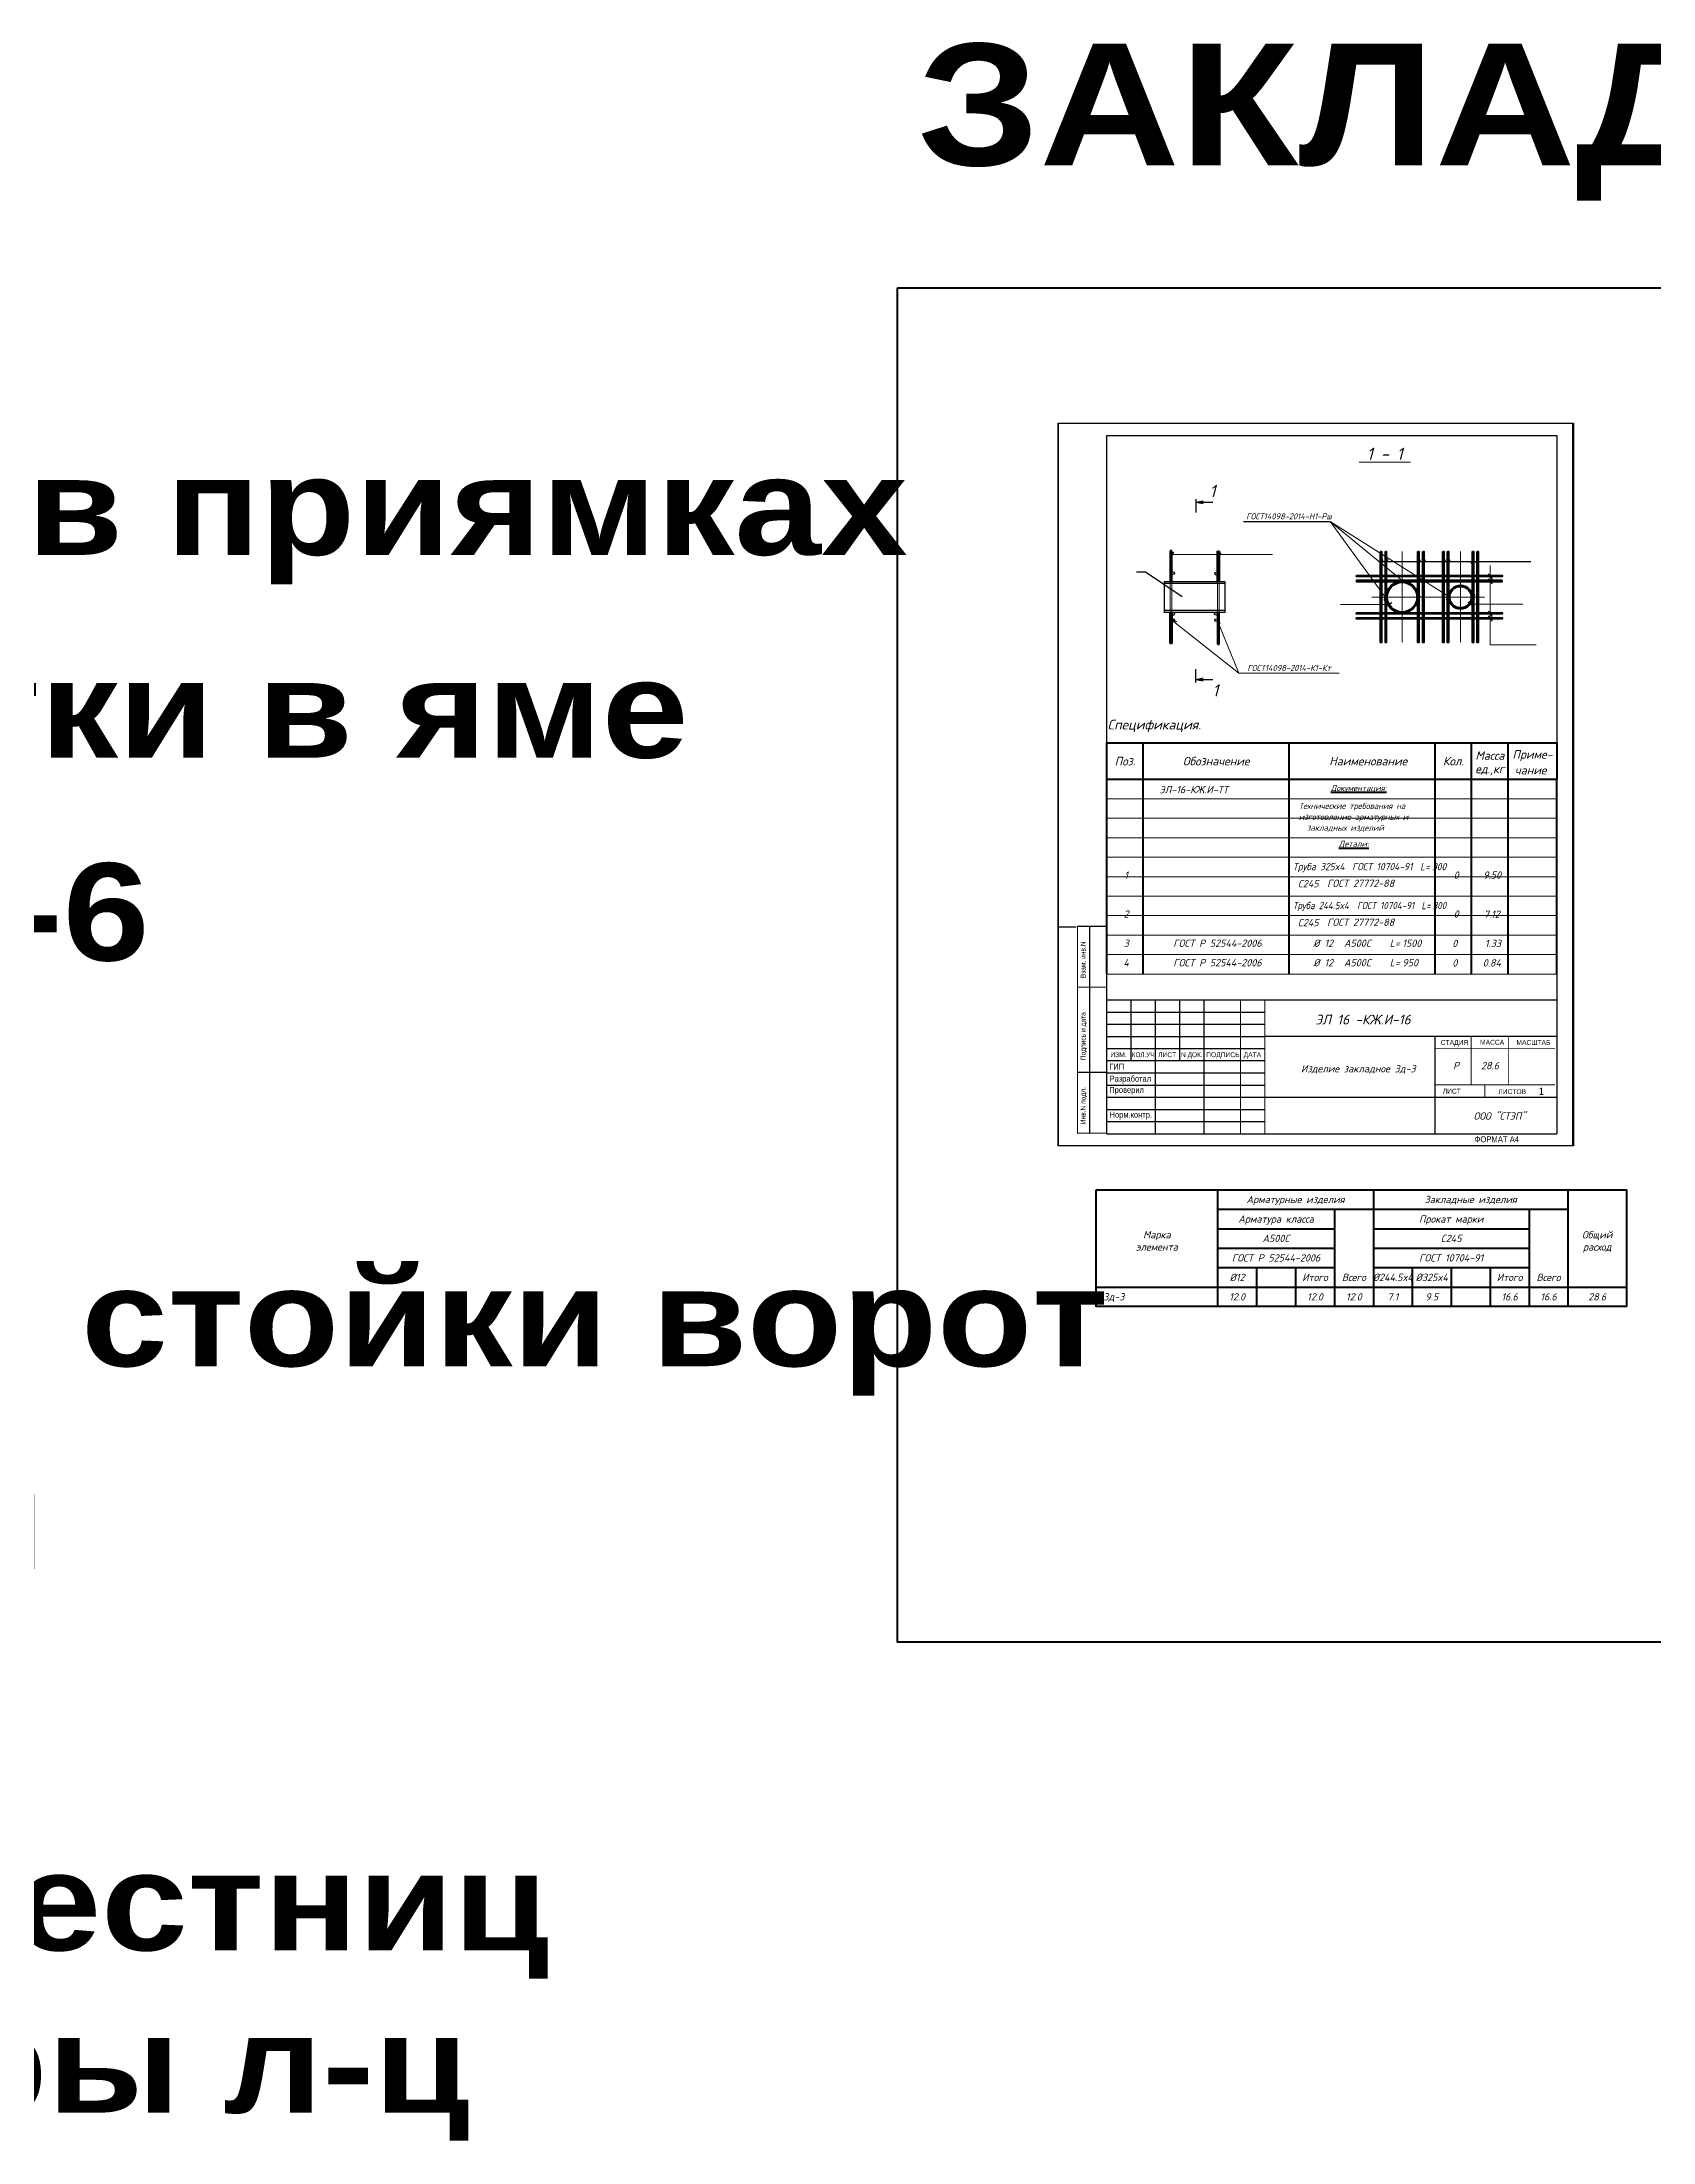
# Model space of a CAD drawing. Header units: millimetres. Extents: x -41985 to 836963, y -232665 to -4590.
# Drawn here: x 727459 to 793679, y -181444 to -95148 of the extents above; entities that cross this region are included whole.
import ezdxf
from ezdxf.enums import TextEntityAlignment as Align

# ---------------------------------------------------------------- set-up
doc = ezdxf.new("R2010")
doc.units = ezdxf.units.MM
doc.linetypes.add('CENTERX2', pattern=[4, 2.5, -0.5, 0.5, -0.5])
doc.linetypes.add('невидимая2', pattern=[4.7625, 3.175, -1.5875])
doc.layers.get('Defpoints').update_dxf_attribs({"color": 1, "lineweight": 0})
for name, color, linetype, lineweight in [('B-FEQM-E-TEXT', 7, 'Continuous', 25), ('k_ Арматура', 3, 'Continuous', 50), ('k_ Выноски', 7, 'Continuous', 13), ('k_ Металл', 1, 'Continuous', 40), ('k_ Осевая', 8, 'CENTERX2', 9), ('k_ Рамка', 252, 'Continuous', 40), ('k_ Штриховка', 8, 'Continuous', 5)]:
    doc.layers.add(name, color=color, linetype=linetype, lineweight=lineweight)
doc.layers.add('FORMAT', color=7, linetype='Continuous')
doc.styles.add('Arial', font='arial.ttf', dxfattribs={"height": 250})
doc.styles.add('STEP PR', font='isocpeui.ttf')

# ---------------------------------------------------------------- blocks, each defined once
blk = doc.blocks.new('*U1872')
for p, q in [((-18500, -1500), (0, -1500)), ((-18500, -3000), (-18500, -1500)), ((-17000, -3000), (-17000, -1500)), ((-11000, -3000), (-11000, -1500)), ((-5000, -3000), (-5000, -1500)), ((-3500, -3000), (-3500, -1500)), ((-2000, -3000), (-2000, -1500)), ((0, -1500), (0, -3000)), ((0, -3000), (-18500, -3000)), ((-18500, -11000), (-18500, -3000)), ((-17000, -11000), (-17000, -3000)), ((-11000, -11000), (-11000, -3000)), ((-5000, -11000), (-5000, -3000)), ((-3500, -11000), (-3500, -3000)), ((-2000, -11000), (-2000, -3000)), ((0, -11000), (0, -3000))]:
    blk.add_line(p, q)
at = {"color": 8, "lineweight": 20}
for p, q in [((0, -3800), (-18500, -3800)), ((0, -4600), (-18500, -4600)), ((0, -5400), (-18500, -5400)), ((0, -6200), (-18500, -6200)), ((0, -7000), (-18500, -7000)), ((0, -7800), (-18500, -7800)), ((0, -8600), (-18500, -8600)), ((0, -9400), (-18500, -9400)), ((0, -10200), (-18500, -10200)), ((0, -11000), (-18500, -11000))]:
    blk.add_line(p, q, dxfattribs=at)
at = {"style": 'STEP PR'}
for s, p in [('Поз.', (-17750, -2250)), ('Обозначение', (-14000, -2250)), ('Наименование', (-7750, -2250)), ('Кол.', (-4250, -2250)), ('ед.,кг', (-2750, -2613)), ('Масса', (-2750, -2021)), ('Приме-', (-1000, -2021)), ('чание', (-1073, -2622))]:
    blk.add_text(s, height=350, dxfattribs=at).set_placement(p, align=Align.MIDDLE)
at = {"style": 'STEP PR', "flags": 8}
blk.add_attdef('СПЕЦИФИКАЦИЯ', (-18463, -950), '', height=400, dxfattribs=at)
blk = doc.blocks.new('REINFORCED_CONCRETE')
blk = doc.blocks.new('RC_VED_CONST_STRING')

msp = doc.modelspace()

# ---------------------------------------------------------------- hatches: boundary and pattern name
at = {"ltscale": 100}
h = msp.add_hatch(dxfattribs=at)
h.set_pattern_fill('ANGLE', color=256, scale=100)
h.set_pattern_definition([(0, (637982.85, -152795.3), (0, 698.5), [508, -190.5]), (90, (637982.85, -152795.3), (-698.5, 4e-14), [508, -190.5])])
h.paths.add_polyline_path([(773895.11984, -116975.5503, 1), (774013.5336, -116975.5503, 1)])
h = msp.add_hatch(dxfattribs=at)
h.set_pattern_fill('ANGLE', color=256, scale=100)
h.set_pattern_definition([(0, (636224.2, -154728.3), (0, 698.5), [508, -190.5]), (90, (636224.2, -154728.3), (-698.5, 4e-14), [508, -190.5])])
h.paths.add_polyline_path([(774019.68481, -117240.74884, 0.861134804), (773903.87883, -117258.12689, 0.3467975663), (773949.26985, -117315.69925), (773976.90157, -117315.69925, 0.265319072), (774019.68481, -117275.50494)])
h = msp.add_hatch(dxfattribs=at)
h.set_pattern_fill('ANGLE', color=256, scale=100)
h.set_pattern_definition([(0, (637984.3, -154464.4), (0, 698.5), [508, -190.5]), (90, (637984.3, -154464.4), (-698.5, 4e-14), [508, -190.5])])
h.paths.add_polyline_path([(775779.79507, -116976.85693, 0.861134804), (775663.9891, -116994.23498, 0.3467975663), (775709.38012, -117051.80734), (775737.01183, -117051.80734, 0.265319072), (775779.79507, -117011.61304)])
h = msp.add_hatch(dxfattribs=at)
h.set_pattern_fill('ANGLE', color=256, scale=100)
h.set_pattern_definition([(0, (637984.3, -154726), (0, 698.5), [508, -190.5]), (90, (637984.3, -154726), (-698.5, 4e-14), [508, -190.5])])
h.paths.add_polyline_path([(775779.79507, -117238.427, 0.861134804), (775663.9891, -117255.80505, 0.3467975663), (775709.38012, -117313.3774), (775737.01183, -117313.3774, 0.265319072), (775779.79507, -117273.1831)])
h = msp.add_hatch(color=250, dxfattribs=at)
h.dxf.hatch_style = 1
h.set_gradient(color1=(51, 51, 51), color2=(255, 255, 0), tint=1)
h.paths.add_polyline_path([(774016.28981, -118908.55684, 1), (773897.87606, -118908.55684, 1)])
h = msp.add_hatch(dxfattribs=at)
h.set_pattern_fill('ANGLE', color=256, scale=100)
h.set_pattern_definition([(0, (637985.6, -154728.3), (0, 698.5), [508, -190.5]), (90, (637985.6, -154728.3), (-698.5, 4e-14), [508, -190.5])])
h.paths.add_polyline_path([(773897.87606, -118908.55684, 1), (774016.28981, -118908.55684, 1)])
h = msp.add_hatch(dxfattribs=at)
h.set_pattern_fill('ANGLE', color=256, scale=100)
h.set_pattern_definition([(0, (637985.76, -154469.1), (0, 698.5), [508, -190.5]), (90, (637985.76, -154469.1), (-698.5, 4e-14), [508, -190.5])])
h.paths.add_polyline_path([(773898.03339, -118649.38273, 1), (774016.44715, -118649.38273, 1)])
h = msp.add_hatch(dxfattribs=at)
h.set_pattern_fill('ANGLE', color=256, scale=100)
h.set_pattern_definition([(0, (637979.24, -156115.8), (0, 698.5), [508, -190.5]), (90, (637979.24, -156115.8), (-698.5, 4e-14), [508, -190.5])])
h.paths.add_polyline_path([(775774.73511, -118628.24127, 0.861134804), (775658.92914, -118645.61933, 0.3467975663), (775704.32016, -118703.19168), (775731.95187, -118703.19168, 0.265319072), (775774.73511, -118662.99738)])
h = msp.add_hatch(dxfattribs=at)
h.set_pattern_fill('ANGLE', color=256, scale=100)
h.set_pattern_definition([(0, (637984.3, -156379.55), (0, 698.5), [508, -190.5]), (90, (637984.3, -156379.55), (-698.5, 4e-14), [508, -190.5])])
h.paths.add_polyline_path([(775779.79507, -118891.99605, 0.861134804), (775663.9891, -118909.3741, 0.3467975663), (775709.38012, -118966.94646), (775737.01183, -118966.94646, 0.265319072), (775779.79507, -118926.75216)])
at = {"layer": 'k_ Штриховка'}
h = msp.add_hatch(color=254, dxfattribs=at)
h.dxf.hatch_style = 1
h.paths.add_polyline_path([(783367.63331, -117310.9464), (783367.63331, -117350.41956, -0.4142135624), (783978.16015, -117960.9464), (784017.63331, -117960.9464, 0.4142135624)])
h.paths.add_polyline_path([(783367.63331, -117310.9464, 0.4142135624), (782717.63331, -117960.9464), (782757.10647, -117960.9464, -0.4142135624), (783367.63331, -117350.41956)])
h.paths.add_polyline_path([(782757.10647, -117960.9464), (782717.63331, -117960.9464, 0.4142135624), (783367.63331, -118610.9464), (783367.63331, -118571.47324, -0.4142135624)])
h.paths.add_polyline_path([(784017.63331, -117960.9464), (783978.16015, -117960.9464, -0.4142135624), (783367.63331, -118571.47324), (783367.63331, -118610.9464, 0.4142135624)])
h = msp.add_hatch(color=254, dxfattribs=at)
h.dxf.hatch_style = 1
h.paths.add_polyline_path([(785767.63331, -117471.9464), (785767.63331, -117517.36595, -0.4142135624), (786211.21376, -117960.9464), (786256.63331, -117960.9464, 0.4142135624)])
h.paths.add_polyline_path([(785767.63331, -117517.36595), (785767.63331, -117471.9464, 0.4142135624), (785278.63331, -117960.9464), (785324.05287, -117960.9464, -0.4142135624)])
h.paths.add_polyline_path([(785324.05287, -117960.9464), (785278.63331, -117960.9464, 0.4142135624), (785767.63331, -118449.9464), (785767.63331, -118404.52684, -0.4142135624)])
h.paths.add_polyline_path([(786256.63331, -117960.9464), (786211.21376, -117960.9464, -0.4142135624), (785767.63331, -118404.52684), (785767.63331, -118449.9464, 0.4142135624)])

# ---------------------------------------------------------------- linework, layer by layer
for p, q in [((769223.64626, -110812.54005), (769223.64626, -140512.54005)), ((769223.64626, -110812.54005), (790410.49623, -110812.54005)), ((769223.64626, -140512.54005), (769223.64626, -110812.54005)), ((771223.64626, -111312.54005), (789723.64626, -111312.54005)), ((771223.64626, -140012.54005), (771223.64626, -111312.54005)), ((771223.64626, -140006.66802), (771223.64626, -111312.54005)), ((789723.64626, -111312.54005), (789723.64626, -140012.54005)), ((790384.06189, -110812.54005), (790384.06189, -140512.54005)), ((790384.06189, -140512.54005), (790384.06189, -110812.54005)), ((790410.49623, -110812.54005), (790410.49623, -140512.54005)), ((790410.49623, -140512.54005), (769223.64626, -140512.54005)), ((771221.35701, -140012.54005), (789721.35701, -140012.54005)), ((771221.35701, -140012.54005), (789721.35701, -140012.54005)), ((771221.35701, -140012.54005), (786932.64827, -140012.54005)), ((771221.35701, -140012.54005), (784293.51401, -140012.54005)), ((771221.35701, -140012.54005), (789721.35701, -140012.54005))]:
    msp.add_line(p, q)
at = {"ltscale": 100}
for p, q in [((782526.25888, -116495.12754), (788654.24441, -116495.12754)), ((782617.45986, -118081.12375), (782713.46324, -117999.56542)), ((782630.33985, -117995.5519), (782700.58325, -118085.13727)), ((782637.8729, -117925.2008), (782733.87628, -117843.64247)), ((782650.75289, -117839.62895), (782720.99629, -117929.21432)), ((783997.15471, -118122.81922), (784093.15809, -118041.26089)), ((784010.0347, -118037.24737), (784080.2781, -118126.83274)), ((784017.27734, -117982.45546), (784113.28072, -117900.89713)), ((784030.15733, -117896.88361), (784100.40073, -117986.46898)), ((785182.86341, -118056.35199), (785278.86679, -117974.79366)), ((785189.5308, -117854.8174), (785285.53418, -117773.25907)), ((785195.7434, -117970.78014), (785265.9868, -118060.36551)), ((785202.41079, -117769.24555), (785272.65419, -117858.83092)), ((786249.19398, -118056.35199), (786345.19736, -117974.79366)), ((786254.44781, -117914.76584), (786350.45119, -117833.20751)), ((786262.07397, -117970.78014), (786332.31737, -118060.36551)), ((786267.3278, -117829.19399), (786337.5712, -117918.77936)), ((773897.87606, -118908.55684), (774098.51451, -118960.31345)), ((775781.09896, -118941.07968), (775891.68916, -119038.40851))]:
    msp.add_line(p, q, dxfattribs=at)
at = {"color": 0}
for p, q in [((769223.64626, -131512.54005), (769223.64626, -126178.72024)), ((790384.06189, -131512.54005), (790384.06189, -126178.72024))]:
    msp.add_line(p, q, dxfattribs=at)
at = {"color": 254, "linetype": 'невидимая2', "lineweight": 5, "ltscale": 0.2}
for points in [[(773830.23685, -117315.69925), (773830.23685, -118590.35947)], [(773897.87606, -117315.69925), (773897.87606, -118590.35947)], [(775781.09896, -117315.69925), (775781.09896, -118590.35947)], [(775848.73817, -117315.69925), (775848.73817, -118590.35947)]]:
    msp.add_lwpolyline(points, dxfattribs=at)
at = {"ltscale": 100}
for centre in [(773950.99457, -116975.14922), (775721.89208, -116993.41773), (773953.90812, -118648.98165), (773957.08293, -118908.55684), (775716.83212, -118644.80207), (775721.89208, -118908.55684)]:
    msp.add_circle(centre, 59.20688, dxfattribs=at)
at = {"layer": 'Defpoints', "lineweight": 53}
msp.add_lwpolyline([(762622.91612, -105243.82908), (836962.88929, -105243.82908), (836962.88929, -160899.30684), (762622.91612, -160899.30684)], close=True, dxfattribs=at)
at = {"layer": 'FORMAT'}
for p, q in [((774885.93127, -113937.81066), (774885.93127, -114480.60558)), ((774885.93127, -114058.75728), (775188.78472, -113999.26954)), ((774885.93127, -114058.75728), (775587.20268, -114058.75728)), ((774885.93127, -114058.75728), (775188.78472, -114118.24502)), ((776848.13339, -114857.89626), (780411.63153, -114857.89626)), ((773968.02064, -116108.92274), (773827.73148, -116297.9067)), ((775918.88275, -116134.70971), (775778.59359, -116323.69367)), ((772816.48871, -116931.69337), (772442.55479, -116931.69337)), ((774324.66543, -117941.71479), (772816.48871, -116931.69337)), ((773586.10376, -117315.69925), (776086.058, -117315.69925)), ((773586.10376, -117315.69925), (773586.10376, -118590.35947)), ((776086.058, -117315.69925), (776086.058, -118590.35947)), ((776086.058, -117405.36823), (773586.10376, -117405.36823)), ((773586.10376, -118500.6905), (776086.058, -118500.6905)), ((776086.058, -118590.35947), (773586.10376, -118590.35947)), ((774885.93127, -121462.132), (774885.93127, -120919.33708)), ((774885.93127, -121341.18538), (775188.78472, -121281.69764)), ((774885.93127, -121341.18538), (775587.20268, -121341.18538)), ((774885.93127, -121341.18538), (775188.78472, -121400.67312)), ((769223.64626, -131512.54005), (769973.64626, -131512.54005)), ((771221.35701, -134512.54005), (789739.81204, -134512.54005)), ((771221.35701, -135012.54005), (777721.35701, -135012.54005)), ((771221.35701, -135512.54005), (777721.35701, -135512.54005)), ((771221.35701, -136012.54005), (777721.35701, -136012.54005)), ((771221.35701, -137512.54005), (777721.35701, -137512.54005)), ((771221.35701, -138012.54005), (777721.35701, -138012.54005)), ((771221.35701, -138512.54005), (777721.35701, -138512.54005)), ((771221.35701, -139012.54005), (777721.35701, -139012.54005)), ((771221.35701, -139512.54005), (777721.35701, -139512.54005))]:
    msp.add_line(p, q, dxfattribs=at)
for points, const_width in [([(771223.64619, -139987.38143), (770023.64619, -139987.38143), (770023.64619, -131487.38143), (771223.64619, -131487.38143)], 50), ([(770523.64619, -139987.38143), (770523.64619, -131487.38143)], 50), ([(771223.64619, -133987.38143), (770023.64619, -133987.38143)], 50), ([(789721.35701, -134512.54005), (771221.35701, -134512.54005), (771221.35701, -140012.54005)], 50), ([(772221.35701, -134512.54005), (772221.35701, -137012.54005)], 50), ([(773221.35701, -134512.54005), (773221.35701, -140012.54005)], 50), ([(774221.35701, -134512.54005), (774221.35701, -137012.54005)], 50), ([(775221.35701, -134512.54005), (775221.35701, -140012.54005)], 50), ([(776721.35701, -134512.54005), (776721.35701, -140012.54005)], 50), ([(777721.35701, -134512.54005), (777721.35701, -140012.54005)], 50), ([(777721.35701, -136012.54005), (789721.35701, -136012.54005)], 50), ([(784721.35701, -136012.54005), (784721.35701, -140012.54005)], 50), ([(786208.45701, -136009.91865), (786208.45701, -137999.01865)], 34.93), ([(787735.35701, -136009.91865), (787735.35701, -137999.01865)], 34.93), ([(771221.35701, -136512.54005), (777721.35701, -136512.54005)], 50), ([(771221.35701, -137012.54005), (777721.35701, -137012.54005)], 50), ([(784741.35701, -136499.01865), (789655.1249, -136499.01865)], 34.93), ([(771223.64619, -137487.38143), (770023.64619, -137487.38143)], 50), ([(784741.35701, -137999.01865), (789655.1249, -137999.01865)], 34.93), ([(786766.61023, -137999.01865), (786766.61023, -138506.91865)], 34.93), ([(777721.35701, -138512.54005), (789721.35701, -138512.54005)], 50)]:
    msp.add_lwpolyline(points, dxfattribs=dict(at, const_width=const_width))
at = {"layer": 'k_ Арматура', "color": 7}
for p, q in [((773830.23685, -116052.07315), (773830.23685, -117315.69925)), ((773897.87606, -116052.07315), (773830.23685, -116052.07315)), ((773897.87606, -117315.69925), (773897.87606, -116052.07315)), ((775781.09896, -117315.69925), (775781.09896, -116077.86012)), ((775781.09896, -116077.86012), (775848.73817, -116077.86012)), ((775848.73817, -116077.86012), (775848.73817, -117315.69925)), ((773830.23685, -119864.09718), (773830.23685, -118590.35947)), ((773897.87606, -118590.35947), (773897.87606, -119864.09718)), ((775781.09896, -118590.35947), (775781.09896, -119889.88415)), ((775848.73817, -119889.88415), (775848.73817, -118590.35947)), ((773897.87606, -119864.09718), (773830.23685, -119864.09718)), ((775781.09896, -119889.88415), (775848.73817, -119889.88415))]:
    msp.add_line(p, q, dxfattribs=at)
for points in [[(782477.63331, -116090.9464), (782517.63331, -116090.9464), (782517.63331, -119830.9464), (782477.63331, -119830.9464)], [(782677.63331, -116090.9464), (782717.63331, -116090.9464), (782717.63331, -119830.9464), (782677.63331, -119830.9464)], [(784017.63331, -116090.9464), (784057.63331, -116090.9464), (784057.63331, -119830.9464), (784017.63331, -119830.9464)], [(784217.63331, -116090.9464), (784257.63331, -116090.9464), (784257.63331, -119830.9464), (784217.63331, -119830.9464)], [(785038.63331, -116090.9464), (785078.63331, -116090.9464), (785078.63331, -119830.9464), (785038.63331, -119830.9464)], [(785238.63331, -116090.9464), (785278.63331, -116090.9464), (785278.63331, -119830.9464), (785238.63331, -119830.9464)], [(786256.63331, -116090.9464), (786296.63331, -116090.9464), (786296.63331, -119830.9464), (786256.63331, -119830.9464)], [(786456.63331, -116090.9464), (786496.63331, -116090.9464), (786496.63331, -119830.9464), (786456.63331, -119830.9464)], [(781497.63331, -117070.9464), (787476.63331, -117070.9464), (787476.63331, -117110.9464), (781497.63331, -117110.9464)], [(787476.63331, -117270.9464), (781497.63331, -117270.9464), (781497.63331, -117310.9464), (787476.63331, -117310.9464)], [(781497.63331, -118610.9464), (787476.63331, -118610.9464), (787476.63331, -118650.9464), (781497.63331, -118650.9464)], [(781497.63331, -118810.9464), (787476.63331, -118810.9464), (787476.63331, -118850.9464), (781497.63331, -118850.9464)]]:
    msp.add_lwpolyline(points, close=True, dxfattribs=at)
at = {"layer": 'k_ Выноски', "lineweight": 30, "ltscale": 100}
for p, q in [((782592.38341, -116425.2361), (782460.13435, -116565.01898)), ((782788.93487, -116419.76415), (782656.68581, -116559.54703)), ((784123.75784, -116425.2361), (783991.50878, -116565.01898)), ((784323.75784, -116425.2361), (784191.50878, -116565.01898)), ((785144.75784, -116425.2361), (785012.50878, -116565.01898)), ((785344.75784, -116425.2361), (785212.50878, -116565.01898)), ((786322.75784, -116425.2361), (786190.50878, -116565.01898)), ((786522.75784, -116425.2361), (786390.50878, -116565.01898)), ((786910.16492, -116998.93324), (787063.10171, -117215.13506)), ((786910.16492, -117202.84549), (787063.10171, -117419.04731)), ((782947.31144, -118189.29545), (782723.56031, -118330.95814)), ((786256.63331, -118322.21481), (786085.83086, -118167.77785)), ((786910.16492, -118542.84549), (787063.10171, -118759.04731)), ((786910.16492, -118726.77785), (787063.10171, -118942.97967))]:
    msp.add_line(p, q, dxfattribs=at)
at = {"layer": 'k_ Выноски', "ltscale": 100}
for q in [(773897.87606, -118908.55684), (775776.22992, -118932.06969)]:
    msp.add_line((776649.51171, -121088.66605), q, dxfattribs=at)
at = {"layer": 'k_ Выноски'}
msp.add_line((776649.51171, -121088.66605), (780778.38138, -121088.66605), dxfattribs=at)
at = {"layer": 'k_ Выноски', "ltscale": 100}
for points in [[(780411.63153, -114857.89626), (782637.8729, -117925.2008)], [(780411.63153, -114857.89626), (783367.63331, -117270.9464)], [(780411.63153, -114857.89626), (785324.05287, -117960.9464)]]:
    msp.add_lwpolyline(points, dxfattribs=at)
at = {"layer": 'k_ Выноски'}
for points in [[(778037.74672, -116203.41472), (773897.87606, -116203.41472)], [(788876.18542, -119917.42109), (786986.63331, -119917.42109), (786986.63331, -116658.30907)], [(782835.43588, -118260.12679), (780828.46664, -118260.12679)], [(788325.07342, -118244.99633), (786158.65069, -118244.99633)]]:
    msp.add_lwpolyline(points, dxfattribs=at)
at = {"layer": 'k_ Выноски', "color": 7}
for points in [[(782477.63331, -116090.9464), (782477.63331, -119830.9464)], [(782517.63331, -116090.9464), (782517.63331, -119830.9464)], [(782677.63331, -116090.9464), (782677.63331, -119830.9464)], [(782717.63331, -116090.9464), (782717.63331, -119830.9464)], [(784017.63331, -116090.9464), (784017.63331, -119830.9464)], [(784057.63331, -116090.9464), (784057.63331, -119830.9464)], [(784217.63331, -116090.9464), (784217.63331, -119830.9464)], [(784257.63331, -116090.9464), (784257.63331, -119830.9464)], [(785038.63331, -116090.9464), (785038.63331, -119830.9464)], [(785078.63331, -116090.9464), (785078.63331, -119830.9464)], [(785238.63331, -116090.9464), (785238.63331, -119830.9464)], [(785278.63331, -116090.9464), (785278.63331, -119830.9464)], [(786256.63331, -116090.9464), (786256.63331, -119830.9464)], [(786296.63331, -116090.9464), (786296.63331, -119830.9464)], [(786456.63331, -116090.9464), (786456.63331, -119830.9464)], [(786496.63331, -116090.9464), (786496.63331, -119830.9464)], [(781497.63331, -117070.9464), (786496.63331, -117070.9464), (787476.63331, -117070.9464)], [(781497.63331, -117110.9464), (786496.63331, -117110.9464), (787476.63331, -117110.9464)], [(781497.63331, -117270.9464), (786496.63331, -117270.9464), (787476.63331, -117270.9464)], [(781497.63331, -117310.9464), (786496.63331, -117310.9464), (787476.63331, -117310.9464)], [(781497.63331, -118610.9464), (786496.63331, -118610.9464), (787476.63331, -118610.9464)], [(781497.63331, -118650.9464), (786496.63331, -118650.9464), (787476.63331, -118650.9464)], [(781497.63331, -118810.9464), (786496.63331, -118810.9464), (787476.63331, -118810.9464)], [(781497.63331, -118850.9464), (786496.63331, -118850.9464), (787476.63331, -118850.9464)]]:
    msp.add_lwpolyline(points, dxfattribs=at)
at = {"layer": 'k_ Металл', "color": 7}
for centre, radius in [((783367.63331, -117960.9464), 650), ((783367.63331, -117960.9464), 610.52684), ((785767.63331, -117960.9464), 489), ((785767.63331, -117960.9464), 443.58044)]:
    msp.add_circle(centre, radius, dxfattribs=at)
at = {"layer": 'k_ Осевая'}
msp.add_line((782123.81063, -117960.9464), (786763.39852, -117960.9464), dxfattribs=at)
for points in [[(783367.63331, -116090.9464), (783367.63331, -119830.9464)], [(785767.63331, -116090.9464), (785767.63331, -119830.9464)]]:
    msp.add_lwpolyline(points, dxfattribs=at)
at = {"layer": 'k_ Рамка'}
for p, q in [((775784.37083, -142313.3239), (775784.37083, -147113.3239)), ((782184.37083, -142313.3239), (782184.37083, -147113.3239)), ((790184.37083, -142313.3239), (790184.37083, -147113.3239)), ((775784.37083, -143113.3239), (782184.37083, -143113.3239)), ((780584.37083, -143113.3239), (780584.37083, -147113.3239)), ((782184.37083, -143113.3239), (790184.37083, -143113.3239)), ((788584.37083, -143113.3239), (788584.37083, -147113.3239)), ((775784.37083, -143913.3239), (780584.37083, -143913.3239)), ((782184.37083, -143913.3239), (788584.37083, -143913.3239)), ((775784.37083, -144713.3239), (780584.37083, -144713.3239)), ((782184.37083, -144713.3239), (788584.37083, -144713.3239)), ((775784.37083, -145513.3239), (780584.37083, -145513.3239)), ((777384.37083, -145513.3239), (777384.37083, -147113.3239)), ((778984.37083, -145513.3239), (778984.37083, -147113.3239)), ((782184.37083, -145513.3239), (788584.37083, -145513.3239)), ((783784.37083, -145513.3239), (783784.37083, -147113.3239)), ((785384.37083, -145513.3239), (785384.37083, -147113.3239)), ((786984.37083, -145513.3239), (786984.37083, -147113.3239)), ((770784.37083, -146313.3239), (792584.37083, -146313.3239))]:
    msp.add_line(p, q, dxfattribs=at)
msp.add_lwpolyline([(770784.37083, -142313.3239), (792584.37083, -142313.3239), (792584.37083, -147113.3239), (770784.37083, -147113.3239)], close=True, dxfattribs=at)

# ---------------------------------------------------------------- block references
at = {"layer": 'k_ Выноски'}
ref = msp.add_blockref('REINFORCED_CONCRETE', (771275.09145, -129382.80621), dxfattribs=dict(at, xscale=100, yscale=100, zscale=100))
ref.add_attrib('POSITION', '1', dxfattribs={"layer": '0', "color": 0, "linetype": 'ByBlock', "height": 300, "style": 'STEP PR', "flags": 2}).set_placement((772025.09145, -129382.80621), align=Align.MIDDLE_CENTER)
ref.add_attrib('PROFILE', 'Труба 325x4', (778875.09145, -129182.80621), dxfattribs={"layer": '0', "color": 0, "linetype": 'ByBlock', "height": 300, "style": 'STEP PR', "width": 0.94, "flags": 2})
ref.add_attrib('REFERENCE', 'ГОСТ 10704-91', (781314.39145, -129182.80621), dxfattribs={"layer": '0', "color": 0, "linetype": 'ByBlock', "height": 300, "style": 'STEP PR', "width": 0.94, "flags": 2})
ref.add_attrib('LENGTH_T', 'L=', dxfattribs={"layer": '0', "color": 0, "linetype": 'ByBlock', "height": 300, "style": 'STEP PR', "width": 0.94, "flags": 2}).set_placement((784500.99145, -129182.80621), align=Align.RIGHT)
ref.add_attrib('LENGTH', '300', (784594.99145, -129182.80621), dxfattribs={"layer": '0', "color": 0, "linetype": 'ByBlock', "height": 300, "style": 'STEP PR', "width": 0.94, "flags": 2})
ref.add_attrib('STEEL', 'С245', dxfattribs={"layer": '0', "color": 0, "linetype": 'ByBlock', "height": 300, "style": 'STEP PR', "flags": 2}).set_placement((779934.90339, -129883.63852), align=Align.RIGHT)
ref.add_attrib('STEEL_REFERENCE', 'ГОСТ 27772-88', (780281.75561, -129870.20687), dxfattribs={"layer": '0', "color": 0, "linetype": 'ByBlock', "height": 300, "style": 'STEP PR', "flags": 2})
ref.add_attrib('COUNT', '0', dxfattribs={"layer": '0', "color": 0, "linetype": 'ByBlock', "height": 300, "style": 'STEP PR', "flags": 2}).set_placement((785691.86407, -129382.1202), align=Align.MIDDLE_RIGHT)
ref.add_attrib('WEIGHT', '9.50', dxfattribs={"layer": '0', "color": 0, "linetype": 'ByBlock', "height": 300, "style": 'STEP PR', "flags": 2}).set_placement((787434.30011, -129381.42957), align=Align.MIDDLE_RIGHT)
ref = msp.add_blockref('REINFORCED_CONCRETE', (771275.09145, -130982.80621), dxfattribs=dict(at, xscale=100, yscale=100, zscale=100))
ref.add_attrib('POSITION', '2', dxfattribs={"layer": '0', "color": 0, "linetype": 'ByBlock', "height": 300, "style": 'STEP PR', "flags": 2}).set_placement((772025.09145, -130982.80621), align=Align.MIDDLE_CENTER)
ref.add_attrib('PROFILE', 'Труба 244.5x4', (778875.09145, -130782.80621), dxfattribs={"layer": '0', "color": 0, "linetype": 'ByBlock', "height": 300, "style": 'STEP PR', "width": 0.89, "flags": 2})
ref.add_attrib('REFERENCE', 'ГОСТ 10704-91', (781516.16645, -130782.80621), dxfattribs={"layer": '0', "color": 0, "linetype": 'ByBlock', "height": 300, "style": 'STEP PR', "width": 0.89, "flags": 2})
ref.add_attrib('LENGTH_T', 'L=', dxfattribs={"layer": '0', "color": 0, "linetype": 'ByBlock', "height": 300, "style": 'STEP PR', "width": 0.89, "flags": 2}).set_placement((784533.26645, -130782.80621), align=Align.RIGHT)
ref.add_attrib('LENGTH', '300', (784622.26645, -130782.80621), dxfattribs={"layer": '0', "color": 0, "linetype": 'ByBlock', "height": 300, "style": 'STEP PR', "width": 0.89, "flags": 2})
ref.add_attrib('STEEL', 'С245', dxfattribs={"layer": '0', "color": 0, "linetype": 'ByBlock', "height": 300, "style": 'STEP PR', "flags": 2}).set_placement((779934.90339, -131483.63852), align=Align.RIGHT)
ref.add_attrib('STEEL_REFERENCE', 'ГОСТ 27772-88', (780281.75561, -131470.20687), dxfattribs={"layer": '0', "color": 0, "linetype": 'ByBlock', "height": 300, "style": 'STEP PR', "flags": 2})
ref.add_attrib('COUNT', '0', dxfattribs={"layer": '0', "color": 0, "linetype": 'ByBlock', "height": 300, "style": 'STEP PR', "flags": 2}).set_placement((785691.86407, -130982.1202), align=Align.MIDDLE_RIGHT)
ref.add_attrib('WEIGHT', '7.12', dxfattribs={"layer": '0', "color": 0, "linetype": 'ByBlock', "height": 300, "style": 'STEP PR', "flags": 2}).set_placement((787382.7092, -130989.33672), align=Align.MIDDLE_RIGHT)
ref = msp.add_blockref('REINFORCED_CONCRETE', (771275.09145, -132582.80621), dxfattribs=dict(at, xscale=100, yscale=100, zscale=100))
ref.add_attrib('POSITION', '3', dxfattribs={"layer": '0', "color": 0, "linetype": 'ByBlock', "height": 300, "style": 'STEP PR', "flags": 2}).set_placement((772025.09145, -132332.80621), align=Align.CENTER)
ref.add_attrib('REFERENCE', 'ГОСТ Р 52544-2006', dxfattribs={"layer": '0', "color": 0, "linetype": 'ByBlock', "height": 300, "style": 'STEP PR', "flags": 2}).set_placement((775775.09145, -132332.80621), align=Align.CENTER)
ref.add_attrib('DIAM_T', '%%c', dxfattribs={"layer": '0', "color": 0, "linetype": 'ByBlock', "height": 300, "style": 'STEP PR', "flags": 2}).set_placement((779975.09145, -132332.80621), align=Align.RIGHT)
ref.add_attrib('DIAMETER', '12', (780175.09145, -132332.80621), dxfattribs={"layer": '0', "color": 0, "linetype": 'ByBlock', "height": 300, "style": 'STEP PR', "flags": 2})
ref.add_attrib('CLASS', 'A500C', (780975.09145, -132332.80621), dxfattribs={"layer": '0', "color": 0, "linetype": 'ByBlock', "height": 300, "style": 'STEP PR', "flags": 2})
ref.add_attrib('LENGTH_T', 'L=', dxfattribs={"layer": '0', "color": 0, "linetype": 'ByBlock', "height": 300, "style": 'STEP PR', "flags": 2}).set_placement((783275.09145, -132332.80621), align=Align.RIGHT)
ref.add_attrib('LENGTH', '1500', (783375.09145, -132332.80621), dxfattribs={"layer": '0', "color": 0, "linetype": 'ByBlock', "height": 300, "style": 'STEP PR', "flags": 2})
ref.add_attrib('COUNT', '0', dxfattribs={"layer": '0', "color": 0, "linetype": 'ByBlock', "height": 300, "style": 'STEP PR', "flags": 2}).set_placement((785634.13317, -132341.55394), align=Align.RIGHT)
ref.add_attrib('WEIGHT', '1.33', dxfattribs={"layer": '0', "color": 0, "linetype": 'ByBlock', "height": 300, "style": 'STEP PR', "flags": 2}).set_placement((787430.0349, -132341.55394), align=Align.RIGHT)
ref = msp.add_blockref('REINFORCED_CONCRETE', (771275.09145, -133382.80621), dxfattribs=dict(at, xscale=100, yscale=100, zscale=100))
ref.add_attrib('POSITION', '4', dxfattribs={"layer": '0', "color": 0, "linetype": 'ByBlock', "height": 300, "style": 'STEP PR', "flags": 2}).set_placement((772025.09145, -133132.80621), align=Align.CENTER)
ref.add_attrib('REFERENCE', 'ГОСТ Р 52544-2006', dxfattribs={"layer": '0', "color": 0, "linetype": 'ByBlock', "height": 300, "style": 'STEP PR', "flags": 2}).set_placement((775775.09145, -133132.80621), align=Align.CENTER)
ref.add_attrib('DIAM_T', '%%c', dxfattribs={"layer": '0', "color": 0, "linetype": 'ByBlock', "height": 300, "style": 'STEP PR', "flags": 2}).set_placement((779975.09145, -133132.80621), align=Align.RIGHT)
ref.add_attrib('DIAMETER', '12', (780175.09145, -133132.80621), dxfattribs={"layer": '0', "color": 0, "linetype": 'ByBlock', "height": 300, "style": 'STEP PR', "flags": 2})
ref.add_attrib('CLASS', 'A500C', (780975.09145, -133132.80621), dxfattribs={"layer": '0', "color": 0, "linetype": 'ByBlock', "height": 300, "style": 'STEP PR', "flags": 2})
ref.add_attrib('LENGTH_T', 'L=', dxfattribs={"layer": '0', "color": 0, "linetype": 'ByBlock', "height": 300, "style": 'STEP PR', "flags": 2}).set_placement((783275.09145, -133132.80621), align=Align.RIGHT)
ref.add_attrib('LENGTH', '950', (783375.09145, -133132.80621), dxfattribs={"layer": '0', "color": 0, "linetype": 'ByBlock', "height": 300, "style": 'STEP PR', "flags": 2})
ref.add_attrib('COUNT', '0', dxfattribs={"layer": '0', "color": 0, "linetype": 'ByBlock', "height": 300, "style": 'STEP PR', "flags": 2}).set_placement((785634.13317, -133141.55394), align=Align.RIGHT)
ref.add_attrib('WEIGHT', '0.84', dxfattribs={"layer": '0', "color": 0, "linetype": 'ByBlock', "height": 300, "style": 'STEP PR', "flags": 2}).set_placement((787430.0349, -133141.55394), align=Align.RIGHT)
at = {"layer": 'k_ Рамка'}
ref = msp.add_blockref('*U1872', (789723.64626, -122448.7761), dxfattribs=at)
ref.add_attrib('СПЕЦИФИКАЦИЯ', 'Спецификация.', (771261.04055, -123398.5113), dxfattribs={"layer": '0', "height": 400, "style": 'STEP PR'})
ref = msp.add_blockref('RC_VED_CONST_STRING', (770784.37083, -147113.3239), dxfattribs=dict(at, xscale=100, yscale=100, zscale=100))
ref.add_attrib('CONSTRUCTION', 'Зд-3', (771084.37083, -146863.3239), dxfattribs={"layer": '0', "color": 0, "linetype": 'ByBlock', "height": 300, "style": 'STEP PR', "flags": 2})
ref.add_attrib('Арматура_A500C_Р 52544-2006_12', '12.0', dxfattribs={"layer": '0', "color": 0, "linetype": 'ByBlock', "height": 300, "style": 'STEP PR', "flags": 2}).set_placement((776584.37083, -146863.3239), align=Align.CENTER)
ref.add_attrib('Арматура_A500C_Р 52544-2006_Итого', '12.0', dxfattribs={"layer": '0', "color": 0, "linetype": 'ByBlock', "height": 300, "style": 'STEP PR', "flags": 2}).set_placement((779784.37083, -146863.3239), align=Align.CENTER)
ref.add_attrib('Арматура_Всего', '12.0', dxfattribs={"layer": '0', "color": 0, "linetype": 'ByBlock', "height": 300, "style": 'STEP PR', "flags": 2}).set_placement((781384.37083, -146863.3239), align=Align.CENTER)
ref.add_attrib('Закладные_С245_10704-91_244.5x4', '7.1', dxfattribs={"layer": '0', "color": 0, "linetype": 'ByBlock', "height": 300, "style": 'STEP PR', "flags": 2}).set_placement((782984.37083, -146863.3239), align=Align.CENTER)
ref.add_attrib('Закладные_С245_10704-91_325x4', '9.5', dxfattribs={"layer": '0', "color": 0, "linetype": 'ByBlock', "height": 300, "style": 'STEP PR', "flags": 2}).set_placement((784584.37083, -146863.3239), align=Align.CENTER)
ref.add_attrib('Закладные_С245_10704-91_Итого', '16.6', dxfattribs={"layer": '0', "color": 0, "linetype": 'ByBlock', "height": 300, "style": 'STEP PR', "flags": 2}).set_placement((787784.37083, -146863.3239), align=Align.CENTER)
ref.add_attrib('Закладные_Всего', '16.6', dxfattribs={"layer": '0', "color": 0, "linetype": 'ByBlock', "height": 300, "style": 'STEP PR', "flags": 2}).set_placement((789384.37083, -146863.3239), align=Align.CENTER)
ref.add_attrib('Общий_расход', '28.6', dxfattribs={"layer": '0', "color": 0, "linetype": 'ByBlock', "height": 300, "style": 'STEP PR', "flags": 2}).set_placement((791384.37083, -146863.3239), align=Align.CENTER)

# ---------------------------------------------------------------- texts
at = {"layer": 'B-FEQM-E-TEXT', "lineweight": 40, "style": 'Arial', "width": 0.85}
for s, p in [('Взам. инв.N', (770354.16371, -133621.38833)), ('Подпись и дата', (770354.16371, -136988.39177)), ('Инв.N подл.', (770354.16371, -139621.38833))]:
    msp.add_text(s, height=200, rotation=90, dxfattribs=at).set_placement(p)
at = {"layer": 'B-FEQM-E-TEXT', "style": 'Arial', "width": 0.85}
for s, height, p in [('ГИП', 250, (771328.83706, -137376.3704)), ('Разработал', 250, (771343.6354, -137871.72764)), ('Проверил', 250, (771328.83706, -138334.70585)), ('1', 300, (788989.48137, -138413.59608)), ('Норм.контр.', 250, (771343.6354, -139352.94593))]:
    msp.add_text(s, height=height, dxfattribs=at).set_placement(p)
at = {"layer": 'B-FEQM-E-TEXT', "lineweight": 40, "style": 'Arial', "width": 0.9}
for s, p in [('ИЗМ.', (771373.17751, -136864.24865)), ('ЛИСТ', (773336.85102, -136864.24865)), ('ПОДПИСЬ', (775313.17751, -136864.24865)), ('ДАТА', (776853.17751, -136864.24865))]:
    msp.add_text(s, height=200, dxfattribs=at).set_placement(p)
at = {"layer": 'B-FEQM-E-TEXT', "lineweight": 40, "style": 'Arial'}
for s, width, p, p2 in [('КОЛ.УЧ', 0.915628, (772259.61544, -136864.36781), (773179.61544, -136864.36781)), ('N ДОК.', 0.960781, (774280.36575, -136863.79575), (775170.36575, -136863.79575))]:
    msp.add_text(s, height=200, dxfattribs=dict(at, width=width)).set_placement(p, p2, align=Align.FIT)
at = {"layer": 'B-FEQM-E-TEXT', "color": 7, "style": 'Arial', "width": 0.9}
msp.add_text('ФОРМАТ A4', height=250, dxfattribs=at).set_placement((786344.47037, -140362.29571))
at = {"layer": 'B-FEQM-E-TEXT', "lineweight": 40, "style": 'Arial', "width": 0.9}
for tag, text, p in [('СТАДИЯ', 'Стадия', (785519.95701, -136359.21865)), ('МАССА', 'Лист', (787066.49861, -136351.72565)), ('МАСШТАБ', 'Листов', (788763.45701, -136359.21865)), ('ЛИСТ', 'Лист 16', (785410.23633, -138360.74175)), ('ЛИСТОВ', 'Листов', (787891.19817, -138381.81836))]:
    msp.add_attdef(tag, text=text, height=200, dxfattribs=at).set_placement(p, align=Align.CENTER)
at = {"layer": 'k_ Выноски', "style": 'STEP PR'}
for s, p in [('%%u 1 - 1 ', (781595.65858, -112320.09903)), ('1', (775448.49464, -113852.18283)), ('1', (775563.40456, -122042.33697))]:
    msp.add_text(s, height=500, dxfattribs=at).set_placement(p)
at = {"layer": 'k_ Выноски', "lineweight": 40, "style": 'STEP PR'}
for s, height, p in [('ГОСТ14098-2014-Н1-Рш', 250, (776953.41711, -114764.82722)), ('ГОСТ14098-2014-К1-Кт', 250, (777003.41509, -120995.597)), ('ЭЛ-16-КЖ.И-ТТ', 300, (773390.84827, -126018.11906)), ('%%UДокументация:', 250, (780434.41872, -125931.27969)), ('Технические требования на', 250, (779118.70215, -126666.1118)), ('изготовление арматурных и ', 250, (779119.68757, -127117.78562)), ('закладных изделий', 250, (779450.26423, -127563.22077)), ('%%uДетали:', 250, (780766.2988, -128220.57535)), ('ЭЛ 16 -КЖ.И-16', 400, (779790.09669, -135520.37378)), ('Изделие закладное Зд-3', 300, (779208.18737, -137488.08379)), ('Р', 300, (785460.21884, -137361.31794)), ('28.6', 300, (786610.69324, -137361.31794)), ('ООО "СТЭП"', 300, (786307.08999, -139433.57224))]:
    msp.add_text(s, height=height, dxfattribs=at).set_placement(p)
at = {"layer": 'k_ Выноски', "color": 1, "linetype": 'ByBlock', "char_height": 5000, "attachment_point": 5, "style": 'STEP PR'}
for s, insert, width in [('{\\fArial Black|b1|i0|c204|p34;\\C94;ЗАКЛАДНЫЕ КЖИ}', (799316.60789, -98442.51632), 145666.6922687), ('{\\fArial Black|b1|i0|c204|p34;ЗАкладные \\PЗд-1\\fArial Black|b1|i0|c0|p34; (\\fArial Black|b1|i0|c204|p34;МН \\fArial Black|b1|i0|c0|p34;5\\fArial Black|b1|i0|c204|p34;48) - \\H0.8x;для установки решетки в приямках\\P\\H1.25x;Зд-2\\fArial Black|b1|i0|c0|p34; (\\fArial Black|b1|i0|c204|p34;МН-540) - \\H0.8x;для установки решетки в яме\\P\\H1.25x;Зд-3 - \\H0.8x;ЗАкладная в приямок Г/5-6 \\P\\H1.25x;Зд-4 - \\H0.8x;ЗАкладная К1-1 Б/8 \\P\\H1.25x;Зд-5\\fArial Black|b1|i0|c0|p34;(\\fArial Black|b1|i0|c204|p34;МН-150) - \\H0.8x;под фахверковые стойки и стойки ворот\\P\\H1.25x;Зд-6 - \\H0.8x;Трубка ОВ в яму правая \\P\\H1.25x;Зд-7 - \\H0.8x;Трубка ОВ в яму левая\\PЗд-8 - Закладные в ФП под косоуры лестниц\\PЗд-9  - Закладные в стене под косоуры л-ц}', (676811.38732, -142166.84155), 208156.7692846)]:
    msp.add_mtext(s, dxfattribs=dict(at, insert=insert, width=width))
at = {"layer": 'k_ Рамка', "style": 'STEP PR'}
for s, p in [('Арматурные изделия', (778984.37083, -142863.3239)), ('Закладные изделия', (786184.37083, -142863.3239)), ('Марка', (773284.37083, -144313.3239)), ('Арматура класса', (778184.37083, -143663.3239)), ('Прокат марки', (785384.37083, -143663.3239)), ('Общий', (791384.37083, -144313.3239)), ('элемента', (773284.37083, -144813.3239)), ('ГОСТ Р 52544-2006', (778184.37083, -145263.3239)), ('A500C', (778184.37083, -144463.3239)), ('ГОСТ 10704-91', (785384.37083, -145263.3239)), ('С245', (785384.37083, -144463.3239)), ('расход', (791384.37083, -144813.3239)), ('%%c12', (776584.37083, -146063.3239)), ('Итого', (779784.37083, -146063.3239)), ('Всего', (781384.37083, -146063.3239)), ('%%c244.5x4', (782984.37083, -146063.3239)), ('%%c325x4', (784584.37083, -146063.3239)), ('Итого', (787784.37083, -146063.3239)), ('Всего', (789384.37083, -146063.3239))]:
    msp.add_text(s, height=300, dxfattribs=at).set_placement(p, align=Align.CENTER)

doc.saveas('drawing.dxf')
